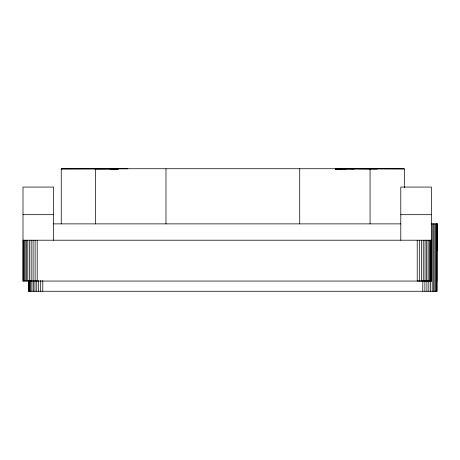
<?xml version="1.0" encoding="UTF-8"?>
<svg xmlns="http://www.w3.org/2000/svg" width="460" height="460" viewBox="0 0 460 460"><rect width="100%" height="100%" fill="white"/><g stroke="black" fill="none" stroke-linecap="round" stroke-linejoin="round"><path stroke-width="0.69" d="M417.22 240.212L417.22 280.985L428.047 280.991L428.047 240.212M436.862 281.054L436.862 223.876L436.862 291.266M431.147 223.876L437 223.876L437 250.424M436.948 237.147L437 223.876L437 291.266L28.572 291.266L28.572 280.514M436.885 223.876L436.931 227.821M436.885 227.821L437 223.876L436.868 224.681M436.937 225.848L437 223.876M116.524 169.056L119.008 168.734L61.249 168.866L127.845 168.774M115.816 169.073L117.944 168.912L94.978 169.05M115.075 169.061L117.944 168.912L110.049 169.05M113.637 169.05L117.944 168.912M428.047 280.991L431.428 281.054L431.428 187.065L400.792 187.065L400.792 240.212M23 214.682L53.63 214.682M400.792 214.682L431.428 214.682M53.435 223.876L400.758 223.876M23 240.212L431.428 240.212M431.428 281.054L23 281.054L23 187.065L53.63 187.065L53.63 240.212M336.772 169.044L335.374 168.734L404.328 168.998M336.783 169.01L335.374 168.734L377.033 169.05M337.485 169.084L335.374 168.734L354.05 169.05M337.508 169.027L335.374 168.734L346.15 169.056M338.221 169.05L335.374 168.734L342.487 169.061M338.928 169.044L335.374 168.734L341.061 169.05M335.374 168.734L340.354 169.061M436.442 223.876L436.442 291.266M435.758 223.876L435.758 291.266M434.809 223.876L434.809 291.266M433.625 223.876L433.625 291.266M432.216 223.876L432.216 291.266M431.284 240.212L431.284 280.985M430.87 240.212L430.87 280.985M430.606 280.508L430.606 291.266M430.18 240.212L430.18 280.985M429.237 240.212L429.237 280.985M428.829 280.508L428.829 291.266M426.914 280.508L426.914 291.266M426.638 240.212L426.638 280.985M425.034 240.212L425.034 280.985M424.89 280.508L424.89 291.266M423.257 240.212L423.257 280.985M422.797 280.508L422.797 291.266M421.343 240.212L421.343 280.985M419.319 240.212L419.319 280.985M404.328 187.605L404.328 168.734L61.249 168.734L61.249 223.876M370.064 168.734L370.064 223.876M299.719 168.734L299.719 223.876M165.985 168.734L165.985 223.876M95.421 168.734L95.421 223.876M42.78 280.508L42.78 291.266M40.681 280.508L40.681 291.266M38.657 280.508L38.657 291.266M37.203 240.212L37.203 281.054M36.742 280.508L36.742 291.266M35.109 240.212L35.109 281.054M34.966 280.508L34.966 291.266M33.361 280.508L33.361 291.266M33.085 240.212L33.085 281.054M31.953 280.508L31.953 291.266M31.171 240.212L31.171 281.054M30.762 280.508L30.762 291.266M29.819 280.508L29.819 291.266M29.394 240.212L29.394 281.054M29.129 280.508L29.129 291.266M28.715 280.508L28.715 291.266M27.784 240.212L27.784 281.054M26.375 240.212L26.375 281.054M25.191 240.212L25.191 281.054M24.242 240.212L24.242 281.054M23.558 240.212L23.558 281.054M23.138 240.212L23.138 281.054"/></g></svg>
